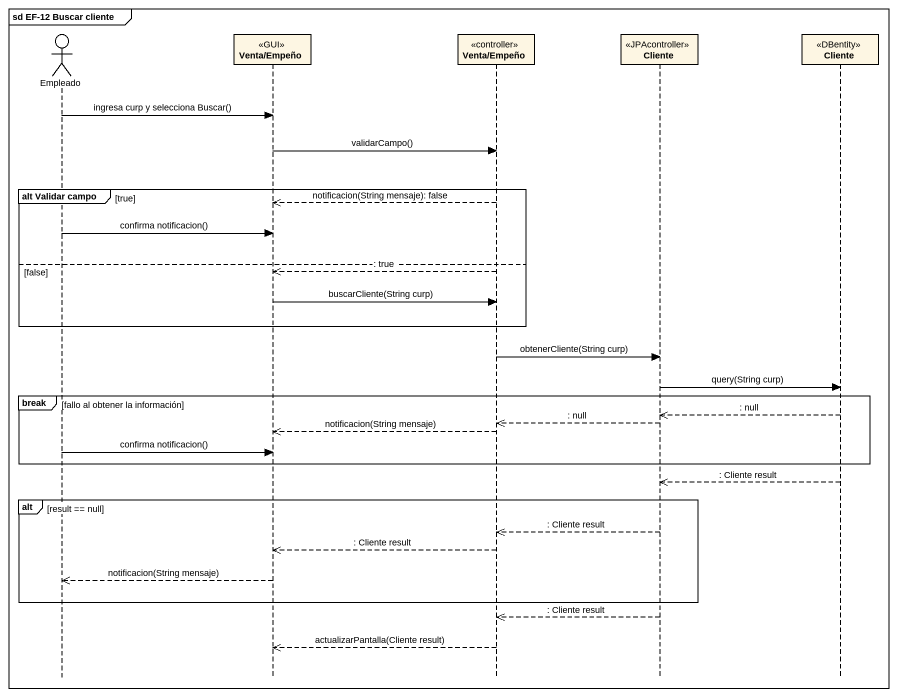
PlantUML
@startuml
mainframe sd EF-12 Buscar cliente
hide footbox
actor Empleado
participant "Venta/Empeño" as Venta_Empeño <<GUI>>
participant "Venta/Empeño" as Venta_Empeño_2 <<controller>>
participant Cliente <<JPAcontroller>>
participant "Cliente" as Cliente_2 <<DBentity>>

Empleado -> Venta_Empeño : ingresa curp y selecciona Buscar()
Venta_Empeño -> Venta_Empeño_2 : validarCampo()
group alt Validar campo [true]
  Venta_Empeño_2 -->> Venta_Empeño : notificacion(String mensaje): false
  Empleado -> Venta_Empeño : confirma notificacion()
else false
  Venta_Empeño_2 -->> Venta_Empeño : : true
  Venta_Empeño -> Venta_Empeño_2 : buscarCliente(String curp)
end
Venta_Empeño_2 -> Cliente : obtenerCliente(String curp)
Cliente -> Cliente_2 : query(String curp)
break fallo al obtener la información
  Cliente_2 -->> Cliente : : null
  Cliente -->> Venta_Empeño_2 : : null
  Venta_Empeño_2 -->> Venta_Empeño : notificacion(String mensaje)
  Empleado -> Venta_Empeño : confirma notificacion()
end
Cliente_2 -->> Cliente : : Cliente result
alt result == null
  Cliente -->> Venta_Empeño_2 : : Cliente result
  Venta_Empeño_2 -->> Venta_Empeño : : Cliente result
  Venta_Empeño -->> Empleado : notificacion(String mensaje)
end
Cliente -->> Venta_Empeño_2 : : Cliente result
Venta_Empeño_2 -->> Venta_Empeño : actualizarPantalla(Cliente result)
@enduml
